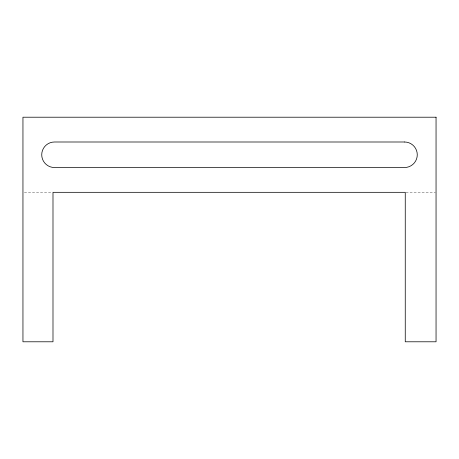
<?xml version="1.0" encoding="UTF-8"?>
<svg xmlns="http://www.w3.org/2000/svg" width="459" height="459" viewBox="0 0 459 459"><rect width="100%" height="100%" fill="white"/><g stroke="black" fill="none" stroke-linecap="round" stroke-linejoin="round"><path stroke-width="0.34" stroke-dasharray="2.29 1.72" d="M24.379 192.321L52.28 192.321M405.974 192.321L435.333 192.321"/><path stroke-width="0.69" d="M436.05 117.211L22.95 117.211L22.95 341.789L52.992 341.789L52.992 192.321L405.257 192.321L405.257 341.789L436.05 341.789L436.05 117.211M404.505 141.997L54.495 141.997A12.766 12.766 0 0 0 41.729 154.769A12.766 12.766 0 0 0 54.495 167.535L404.505 167.535A12.766 12.766 0 0 0 417.271 154.769A12.766 12.766 0 0 0 404.505 141.997"/></g></svg>
